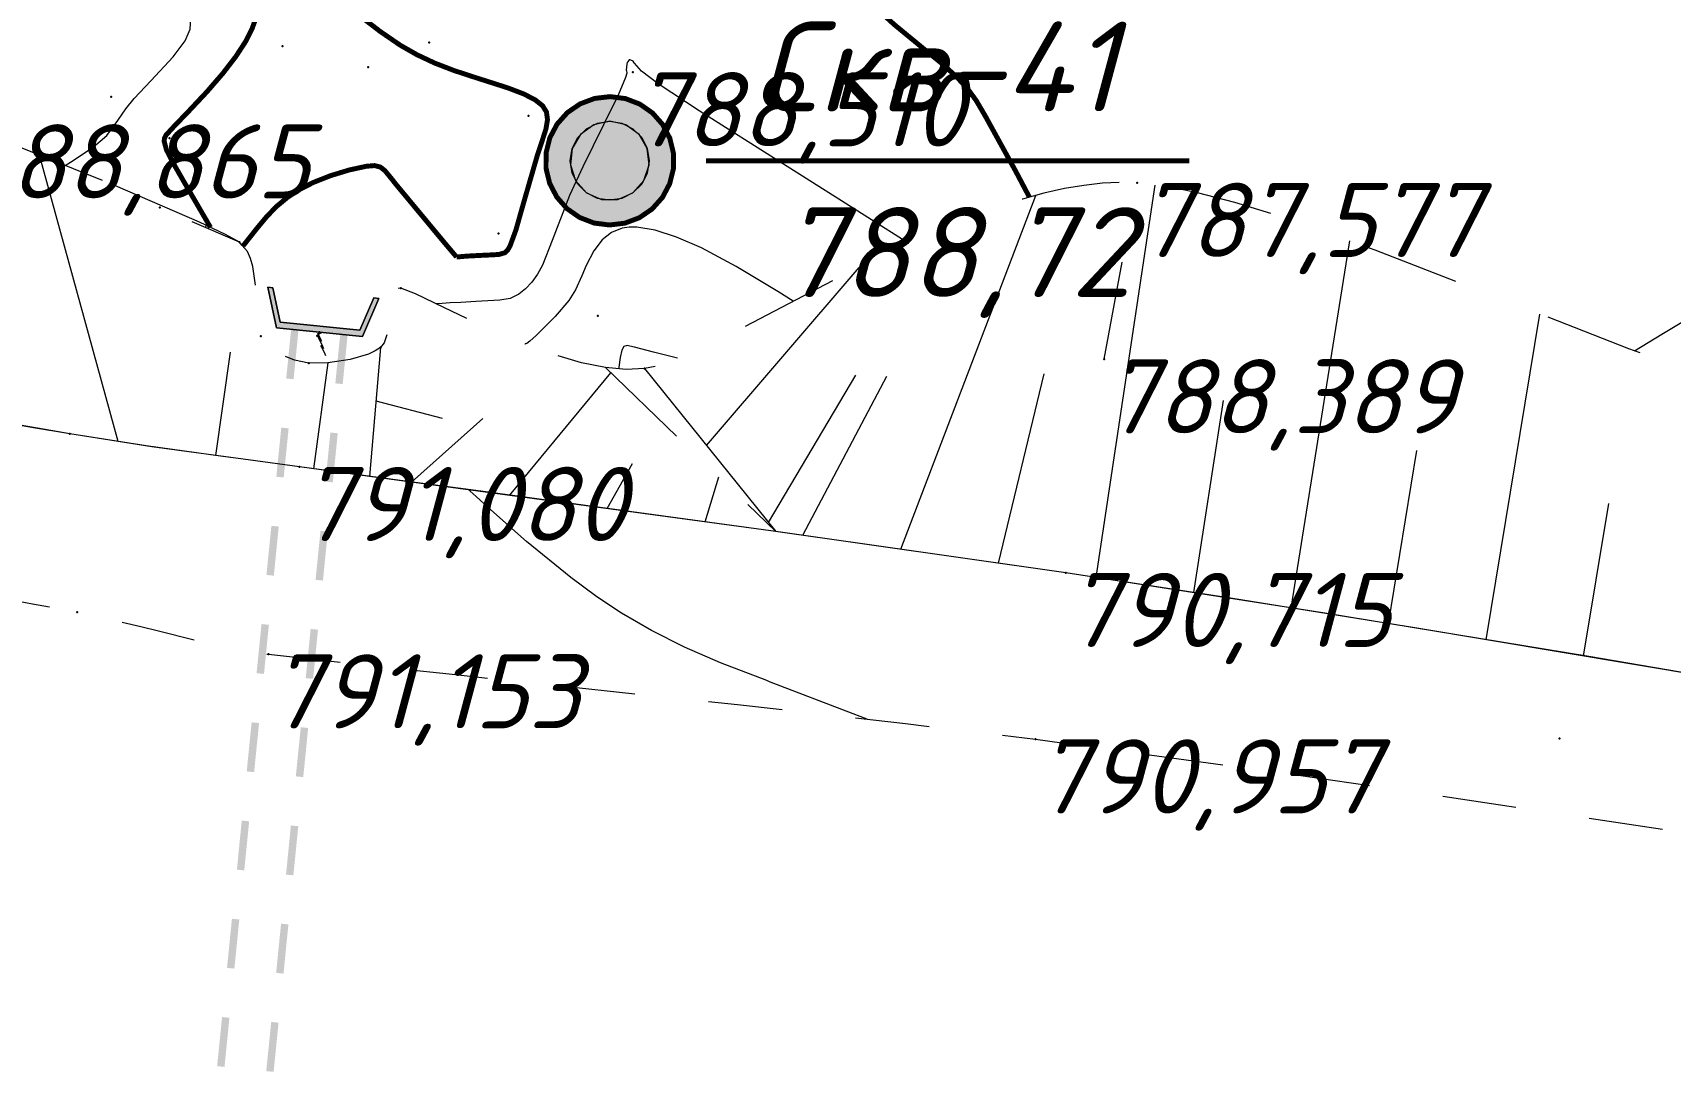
# Model space of a CAD drawing. Header units: metres. Extents: x 629572 to 645168, y 4785785 to 4790166.
# Drawn here: x 633767.71 to 633800.88, y 4788366.68 to 4788387.97 of the extents above; entities that cross this region are included whole.
import ezdxf

# ---------------------------------------------------------------- set-up
doc = ezdxf.new("R2010")
doc.units = ezdxf.units.M
for name, pattern in [('Сплошная', [0]), ('Штриховая 1.5-1.5', [3, 1.5, -1.5]), ('Штриховая 2', [4, 2, -2])]:
    doc.linetypes.add(name, pattern=pattern)
doc.layers.get('0').update_dxf_attribs({"linetype": 'CONTINUOUS'})
for name, color, linetype in [('Водопропускн. труба (круглая)', 7, 'CONTINUOUS'), ('Выработки', 7, 'CONTINUOUS'), ('Горизонтали', 7, 'CONTINUOUS'), ('Дороги  грунтовые_проселочные (бровка-сплошная)', 7, 'CONTINUOUS'), ('Нурсултан', 7, 'CONTINUOUS'), ('Проезжие части улиц и тротуаров (без бортового камня)', 7, 'CONTINUOUS')]:
    doc.layers.add(name, color=color, linetype=linetype)
doc.styles.add('ISOCPEUR', font='isocpeui.ttf')
doc.styles.get("Standard").update_dxf_attribs({"font": 'isocpeui.ttf'})

# ---------------------------------------------------------------- blocks, each defined once
blk = doc.blocks.new('717 - 323 Оголовок трубы_2')
blk.add_hatch(color=7).paths.add_polyline_path([(0, -0.876), (0, 0.875), (-0.8, 1.13), (-0.8, 1.025), (-0.12, 0.809), (-0.12, -0.809), (-0.8, -1.025), (-0.8, -1.13)])
at = {"color": 7, "linetype": 'Continuous', "lineweight": 0, "flags": 128}
for points in [[(-0.8, 1.13), (-0.8, 1.025), (-0.12, 0.809), (-0.12, -0.809), (-0.8, -1.025), (-0.8, -1.13), (0, -0.876), (0, 0.875), (-0.8, 1.13)], [(-0.8, 1.13), (0, 0.875), (0, -0.876), (-0.8, -1.13), (-0.8, -1.025), (-0.12, -0.809), (-0.12, 0.809), (-0.8, 1.025), (-0.8, 1.13)]]:
    blk.add_lwpolyline(points, close=True, dxfattribs=at)
blk = doc.blocks.new('скв_развед')
h = blk.add_hatch(color=252)
h.paths.add_polyline_path([(0.83162, -0.99918), (1.12322, -0.6545), (1.27932, -0.23086), (1.28114, 0.22062), (1.12842, 0.6455), (0.8396, 0.99252), (0.4495, 1.21982), (0.0052, 1.3), (-0.43974, 1.22338), (-0.83164, 0.9992), (-1.12324, 0.65452), (-1.27934, 0.23088), (-1.28118, -0.2206), (-1.12844, -0.64548), (-0.83962, -0.9925), (-0.44952, -1.2198), (-0.00522, -1.29996), (0.43972, -1.22336)])
h.paths.add_polyline_path([(0.7956, -0.08362), (0.69282, -0.4), (0.47022, -0.6472), (0.16632, -0.7825), (-0.16634, -0.7825), (-0.47024, -0.6472), (-0.69284, -0.4), (-0.79562, -0.08362), (-0.76086, 0.24722), (-0.59452, 0.53532), (-0.3254, 0.73084), (-0.00002, 0.8), (0, 0.8), (0.32536, 0.73084), (0.5945, 0.53532), (0.76084, 0.24722)], flags=16)
blk.add_hatch(color=252).paths.add_polyline_path([(-0.00002, 0.8), (-0.3254, 0.73084), (-0.59452, 0.53532), (-0.76086, 0.24722), (-0.79562, -0.08362), (-0.69284, -0.4), (-0.47024, -0.6472), (-0.16634, -0.7825), (0.16632, -0.7825), (0.47022, -0.6472), (0.69282, -0.4), (0.7956, -0.08362), (0.76084, 0.24722), (0.5945, 0.53532), (0.32536, 0.73084), (0, 0.8)])
at = {"color": 252, "linetype": 'Continuous', "lineweight": 0, "const_width": 0.1, "flags": 128}
blk.add_lwpolyline([(0.005208, 1.29999), (-0.306052, 1.263461), (-0.599524, 1.153504), (-0.858155, 0.976509), (-1.066912, 0.742764), (-1.213665, 0.465852), (-1.289883, 0.161866), (-1.291139, -0.151527), (-1.217358, -0.456113), (-1.072829, -0.734192), (-0.865951, -0.969603), (-0.608746, -1.148663), (-0.316164, -1.260968), (-0.005208, -1.29999), (0.306052, -1.263461), (0.599524, -1.153504), (0.858155, -0.976509), (1.066912, -0.742764), (1.213665, -0.465852), (1.289883, -0.161866), (1.291139, 0.151527), (1.217358, 0.456113), (1.072829, 0.734192), (0.865951, 0.969603), (0.608746, 1.148663), (0.316164, 1.260968), (0.005208, 1.29999)], close=True, dxfattribs=at)
at = {"color": 252, "linetype": 'Continuous', "lineweight": 0, "flags": 128}
for points in [[(0.005208, 1.29999), (-0.439729, 1.223372), (-0.831628, 0.999197), (-1.12322, 0.654505), (-1.279336, 0.230869), (-1.281144, -0.220612), (-1.128428, -0.645485), (-0.839606, -0.992502), (-0.449516, -1.219809), (-0.005208, -1.29999), (0.439729, -1.223372), (0.831628, -0.999197), (1.12322, -0.654505), (1.279336, -0.230869), (1.281144, 0.220612), (1.128428, 0.645485), (0.839606, 0.992502), (0.449516, 1.219809), (0.005208, 1.29999)], [(0, 0.8), (0.247214, 0.760845), (0.470228, 0.647214), (0.647214, 0.470228), (0.760845, 0.247214), (0.8, 0), (0.760845, -0.247214), (0.647214, -0.470228), (0.470228, -0.647214), (0.247214, -0.760845), (0, -0.8), (-0.247214, -0.760845), (-0.470228, -0.647214), (-0.647214, -0.470228), (-0.760845, -0.247214), (-0.8, 0), (-0.760845, 0.247214), (-0.647214, 0.470228), (-0.470228, 0.647214), (-0.247214, 0.760845), (0, 0.8)], [(0, 0.8), (-0.325389, 0.730836), (-0.594516, 0.535304), (-0.760845, 0.247214), (-0.795618, -0.083623), (-0.69282, -0.4), (-0.470228, -0.647214), (-0.166329, -0.782518), (0.166329, -0.782518), (0.470228, -0.647214), (0.69282, -0.4), (0.795618, -0.083623), (0.760845, 0.247214), (0.594516, 0.535304), (0.325389, 0.730836), (0, 0.8)]]:
    blk.add_lwpolyline(points, close=True, dxfattribs=at)
blk = doc.blocks.new('Выработка_BR009')
at = {"color": 7, "linetype": 'Continuous'}
blk.add_blockref('скв_развед', (0, 0), dxfattribs=at)
at = {"color": 7, "flags": 1}
for tag in ['Дата начала бурения', 'Дата окончания бурения', 'X', 'Z', 'Имя выработки', 'Y']:
    blk.add_attdef(tag, (640015.67, 4789087.35), '', height=2.5, dxfattribs=at)

msp = doc.modelspace()

# ---------------------------------------------------------------- hatches: boundary and pattern name
at = {"layer": 'Водопропускн. труба (круглая)'}
for points in [[(633772.995, 4788380.956), (633773.095, 4788381.951), (633772.946, 4788381.966), (633772.846, 4788380.971)], [(633773.99, 4788380.857), (633774.09, 4788381.852), (633773.941, 4788381.867), (633773.841, 4788380.872)], [(633772.795, 4788378.966), (633772.895, 4788379.961), (633772.746, 4788379.976), (633772.646, 4788378.981)], [(633773.79, 4788378.867), (633773.89, 4788379.862), (633773.741, 4788379.877), (633773.641, 4788378.882)], [(633772.595, 4788376.977), (633772.695, 4788377.972), (633772.546, 4788377.986), (633772.446, 4788376.991)], [(633773.59, 4788376.877), (633773.69, 4788377.872), (633773.541, 4788377.887), (633773.441, 4788376.892)], [(633772.396, 4788374.987), (633772.495, 4788375.982), (633772.346, 4788375.997), (633772.246, 4788375.002)], [(633773.391, 4788374.887), (633773.49, 4788375.882), (633773.341, 4788375.897), (633773.241, 4788374.902)], [(633772.196, 4788372.997), (633772.296, 4788373.992), (633772.146, 4788374.007), (633772.046, 4788373.012)], [(633773.191, 4788372.897), (633773.291, 4788373.892), (633773.141, 4788373.907), (633773.041, 4788372.912)], [(633771.996, 4788371.007), (633772.096, 4788372.002), (633771.946, 4788372.017), (633771.847, 4788371.022)], [(633772.991, 4788370.907), (633773.091, 4788371.902), (633772.941, 4788371.917), (633772.842, 4788370.922)], [(633771.796, 4788369.017), (633771.896, 4788370.012), (633771.747, 4788370.027), (633771.647, 4788369.032)], [(633772.791, 4788368.917), (633772.891, 4788369.912), (633772.742, 4788369.927), (633772.642, 4788368.932)], [(633771.596, 4788367.027), (633771.696, 4788368.022), (633771.547, 4788368.037), (633771.447, 4788367.042)], [(633772.591, 4788366.927), (633772.691, 4788367.922), (633772.542, 4788367.937), (633772.442, 4788366.942)]]:
    msp.add_hatch(color=7, dxfattribs=at).paths.add_polyline_path(points)

# ---------------------------------------------------------------- linework, layer by layer
at = {"layer": 'Выработки', "color": 251, "linetype": 'Continuous', "lineweight": 0, "const_width": 0.1, "flags": 128}
msp.add_lwpolyline([(633781.35, 4788385.38), (633791.141, 4788385.38)], dxfattribs=at)
at = {"layer": 'Горизонтали', "color": 34, "linetype": 'Сплошная', "lineweight": 0, "true_color": 0xa55200, "flags": 128}
for points, elevation in [([(633800.159, 4788381.534), (633800.713, 4788381.867), (633803.156, 4788383.333), (633803.78, 4788383.707), (633804.786, 4788384.311), (633805.851, 4788384.965), (633806.702, 4788385.506), (633806.712, 4788385.513), (633806.956, 4788385.661), (633807.134, 4788385.733), (633807.302, 4788385.751), (633807.464, 4788385.713), (633807.64, 4788385.612), (633807.845, 4788385.437), (633808.089, 4788385.182), (633808.461, 4788384.756), (633808.491, 4788384.721), (633810.196, 4788382.752), (633810.653, 4788382.246), (633810.989, 4788381.936), (633811.14, 4788381.829), (633811.279, 4788381.754), (633811.406, 4788381.712), (633811.523, 4788381.703), (633811.632, 4788381.727), (633811.732, 4788381.785), (633811.821, 4788381.878), (633811.9, 4788382.005), (633811.969, 4788382.167), (633812.029, 4788382.365), (633812.118, 4788382.865), (633812.163, 4788383.359), (633812.191, 4788383.994), (633812.211, 4788386.003), (633812.237, 4788388.666), (633812.273, 4788389.727), (633812.326, 4788390.702), (633812.401, 4788391.637), (633812.497, 4788392.511), (633812.613, 4788393.328), (633812.752, 4788394.091), (633812.896, 4788394.741), (633813.066, 4788395.398), (633813.264, 4788396.066), (633813.492, 4788396.754), (633814.032, 4788398.182), (633814.823, 4788400.041), (633815.44, 4788401.479), (633815.849, 4788402.52), (633816.17, 4788403.461), (633816.406, 4788404.328), (633816.585, 4788405.239), (633816.702, 4788406.196), (633816.757, 4788407.198), (633816.751, 4788408.248), (633816.685, 4788409.334), (633816.559, 4788410.481), (633816.372, 4788411.697), (633816.106, 4788413.108), (633815.614, 4788415.395), (633815.379, 4788416.366), (633815.138, 4788417.277), (633814.867, 4788418.201), (633814.839, 4788418.28)], 787.5), ([(633768.371, 4788385.284), (633768.532, 4788385.386), (633768.941, 4788385.661), (633769.211, 4788385.894), (633769.437, 4788386.198), (633769.599, 4788386.436), (633769.763, 4788386.641), (633770.106, 4788387.003), (633770.554, 4788387.483), (633770.798, 4788387.813), (633770.898, 4788388.046), (633770.917, 4788388.272), (633770.86, 4788388.508), (633770.714, 4788388.8), (633770.442, 4788389.234), (633770.046, 4788389.804), (633769.979, 4788389.898), (633769.937, 4788389.956), (633769.899, 4788390.01), (633769.897, 4788390.013), (633769.891, 4788390.021)], 788.5), ([(633785.459, 4788383.705), (633784.626, 4788384.23), (633781.214, 4788386.391), (633780.384, 4788386.936), (633780.043, 4788387.194), (633779.902, 4788387.358), (633779.898, 4788387.364), (633779.872, 4788387.396), (633779.859, 4788387.402), (633779.843, 4788387.409), (633779.827, 4788387.416), (633779.809, 4788387.423), (633779.792, 4788387.425), (633779.779, 4788387.406), (633779.778, 4788387.404), (633779.765, 4788387.382), (633779.755, 4788387.369), (633779.755, 4788387.369), (633779.743, 4788387.336), (633779.735, 4788387.217), (633779.738, 4788387.21), (633779.746, 4788387.158), (633779.722, 4788387.066), (633779.569, 4788386.71), (633779.271, 4788386.107), (633778.853, 4788385.26), (633778.582, 4788384.674), (633778.231, 4788383.769), (633778.036, 4788383.264), (633777.936, 4788383.083), (633777.822, 4788382.922), (633777.694, 4788382.785), (633777.557, 4788382.677), (633777.384, 4788382.592), (633777.172, 4788382.559), (633776.69, 4788382.527), (633776.382, 4788382.511), (633776.167, 4788382.5), (633775.926, 4788382.484), (633775.891, 4788382.482)], 788.5), ([(633783.118, 4788382.535), (633782.805, 4788382.731), (633781.963, 4788383.241), (633781.257, 4788383.616), (633780.753, 4788383.836), (633780.317, 4788383.976), (633779.95, 4788384.036), (633779.792, 4788384.035), (633779.652, 4788384.015), (633779.436, 4788383.929), (633779.244, 4788383.776), (633779.076, 4788383.557), (633778.921, 4788383.259), (633778.834, 4788383.052), (633778.709, 4788382.769), (633778.573, 4788382.551), (633778.297, 4788382.224), (633777.911, 4788381.84), (633777.783, 4788381.727), (633777.721, 4788381.682), (633777.698, 4788381.673), (633777.689, 4788381.671), (633777.688, 4788381.67), (633777.684, 4788381.67), (633777.684, 4788381.669), (633777.683, 4788381.669)], 789), ([(633773.609, 4788381.574), (633773.587, 4788381.62), (633773.501, 4788381.803), (633773.479, 4788381.849)], 789), ([(633773.569, 4788381.722), (633773.557, 4788381.747), (633773.509, 4788381.85), (633773.496, 4788381.876)], 788.5), ([(633773.649, 4788381.427), (633773.632, 4788381.463), (633773.565, 4788381.604), (633773.548, 4788381.639)], 789.5), ([(633780.775, 4788381.381), (633780.69, 4788381.401), (633780.285, 4788381.501), (633779.903, 4788381.603), (633779.892, 4788381.607), (633779.756, 4788381.637), (633779.686, 4788381.618), (633779.644, 4788381.545), (633779.614, 4788381.397), (633779.614, 4788381.397), (633779.585, 4788381.203), (633779.582, 4788381.184), (633779.581, 4788381.177), (633779.58, 4788381.169), (633779.58, 4788381.168), (633779.58, 4788381.167)], 789.5), ([(633784.616, 4788374.069), (633784.33, 4788374.18), (633782.636, 4788374.829), (633782.579, 4788374.851), (633781.647, 4788375.213), (633780.916, 4788375.531), (633780.247, 4788375.865), (633779.639, 4788376.218), (633779.139, 4788376.55), (633778.61, 4788376.94), (633777.713, 4788377.672), (633777.052, 4788378.257), (633776.857, 4788378.432), (633776.694, 4788378.58), (633776.572, 4788378.69), (633776.562, 4788378.699), (633776.543, 4788378.716)], 791)]:
    msp.add_lwpolyline(points, dxfattribs=dict(at, elevation=elevation))
at = {"layer": 'Горизонтали', "color": 34, "linetype": 'Сплошная', "lineweight": 0, "const_width": 0.1, "elevation": 788, "flags": 128}
for points in [[(633787.901, 4788384.643), (633787.872, 4788384.699), (633787.63, 4788385.157), (633787.013, 4788386.277), (633786.823, 4788386.602), (633786.647, 4788386.843), (633786.419, 4788387.088), (633786.121, 4788387.356), (633785.786, 4788387.628), (633785.156, 4788388.146), (633784.668, 4788388.595), (633784.236, 4788389.054), (633783.86, 4788389.526), (633783.618, 4788389.88), (633783.381, 4788390.269), (633783.152, 4788390.69), (633782.934, 4788391.135), (633782.731, 4788391.601), (633782.55, 4788392.069), (633782.4, 4788392.52), (633782.286, 4788392.932), (633782.198, 4788393.401), (633782.176, 4788393.802), (633782.217, 4788394.141), (633782.33, 4788394.478), (633782.332, 4788394.482), (633782.546, 4788395.035), (633782.569, 4788395.145), (633782.567, 4788395.149), (633782.567, 4788395.149), (633782.566, 4788395.15), (633782.566, 4788395.15)], [(633771.312, 4788384.031), (633771.231, 4788384.171), (633770.823, 4788384.872), (633770.788, 4788384.932), (633770.545, 4788385.354), (633770.421, 4788385.599), (633770.373, 4788385.777), (633770.38, 4788385.84), (633770.41, 4788385.899), (633770.591, 4788386.096), (633770.835, 4788386.347), (633771.24, 4788386.778), (633771.565, 4788387.154), (633771.826, 4788387.493), (633772.021, 4788387.792), (633772.154, 4788388.056), (633772.254, 4788388.327), (633772.32, 4788388.604), (633772.36, 4788388.919), (633772.365, 4788388.963), (633772.394, 4788389.169), (633772.432, 4788389.252), (633772.491, 4788389.294), (633772.505, 4788389.302), (633772.507, 4788389.303), (633772.574, 4788389.319), (633772.71, 4788389.299), (633772.917, 4788389.24), (633773.132, 4788389.15), (633773.36, 4788389.03), (633773.597, 4788388.878), (633774.191, 4788388.429), (633774.747, 4788388.002), (633775.157, 4788387.721), (633775.494, 4788387.529), (633775.853, 4788387.36), (633776.247, 4788387.208), (633776.755, 4788387.042), (633776.845, 4788387.014), (633777.336, 4788386.857), (633777.655, 4788386.735), (633777.889, 4788386.615), (633778.04, 4788386.495), (633778.118, 4788386.368), (633778.139, 4788386.214), (633778.107, 4788386.023), (633778.009, 4788385.717), (633777.94, 4788385.514), (633777.666, 4788384.567), (633777.499, 4788383.978), (633777.38, 4788383.654), (633777.33, 4788383.568), (633777.278, 4788383.519), (633777.156, 4788383.483), (633777.005, 4788383.474), (633776.849, 4788383.467), (633776.802, 4788383.465), (633776.534, 4788383.451), (633776.452, 4788383.445), (633776.383, 4788383.439), (633776.335, 4788383.434), (633776.335, 4788383.434), (633776.322, 4788383.433), (633776.308, 4788383.432), (633776.299, 4788383.431), (633776.299, 4788383.431), (633776.297, 4788383.431)], [(633776.297, 4788383.431), (633776.051, 4788383.722), (633775.054, 4788384.922), (633774.988, 4788385.007), (633774.846, 4788385.18), (633774.75, 4788385.255), (633774.637, 4788385.283), (633774.467, 4788385.269), (633774.122, 4788385.194), (633773.744, 4788385.079), (633773.401, 4788384.944), (633773.111, 4788384.797), (633772.882, 4788384.647), (633772.665, 4788384.468), (633772.463, 4788384.264), (633772.25, 4788384.008), (633772.004, 4788383.697), (633771.989, 4788383.678), (633771.984, 4788383.671), (633771.977, 4788383.662), (633771.976, 4788383.661)], [(633773.529, 4788381.869), (633773.526, 4788381.875), (633773.516, 4788381.897), (633773.514, 4788381.902)]]:
    msp.add_lwpolyline(points, dxfattribs=at)
at = {"layer": 'Дороги  грунтовые_проселочные (бровка-сплошная)', "color": 251, "linetype": 'Сплошная', "lineweight": 0, "true_color": 0x636466, "flags": 128}
msp.add_lwpolyline([(633857.528, 4788365.708), (633850.243, 4788366.756), (633843.441, 4788367.751), (633837.604, 4788368.643), (633832.416, 4788369.502), (633827.236, 4788370.41), (633826.001, 4788370.629), (633822.058, 4788371.326), (633816.404, 4788372.334), (633814.968, 4788372.592), (633810.319, 4788373.427), (633804.58, 4788374.433), (633799.237, 4788375.337), (633793.889, 4788376.214), (633788.64, 4788377.033), (633782.666, 4788377.887), (633776.685, 4788378.699), (633775.356, 4788378.877), (633773.118, 4788379.179), (633771.823, 4788379.355), (633771.563, 4788379.389), (633770.009, 4788379.604), (633768.46, 4788379.849), (633767.729, 4788379.974), (633766.8, 4788380.134), (633765.112, 4788380.455), (633764.321, 4788380.639), (633763.701, 4788380.818), (633763.086, 4788381.036), (633762.478, 4788381.282), (633761.853, 4788381.57), (633761.297, 4788381.865), (633760.778, 4788382.192), (633760.378, 4788382.511), (633760.046, 4788382.875), (633759.721, 4788383.344), (633759.455, 4788383.822), (633759.222, 4788384.337), (633759.053, 4788384.802), (633758.947, 4788385.211), (633758.908, 4788385.577), (633758.924, 4788385.979), (633758.988, 4788386.372), (633759.097, 4788386.775), (633759.238, 4788387.151), (633759.409, 4788387.505), (633759.645, 4788387.897), (633759.959, 4788388.354), (633760.359, 4788388.881), (633760.777, 4788389.376), (633761.254, 4788389.878), (633761.701, 4788390.279), (633762.322, 4788390.753), (633763.146, 4788391.342), (633764.198, 4788392.056), (633765.245, 4788392.728), (633766.407, 4788393.424), (633767.418, 4788393.971), (633767.871, 4788394.184), (633768.382, 4788394.394), (633769.668, 4788394.844), (633770.432, 4788395.088), (633772.144, 4788395.651), (633772.828, 4788395.91), (633773.435, 4788396.169), (633773.982, 4788396.437), (633774.478, 4788396.718), (633775.032, 4788397.077), (633775.776, 4788397.593), (633777.979, 4788399.202), (633779.801, 4788400.561), (633783.147, 4788403.048), (633786.076, 4788405.167), (633787.305, 4788406.024), (633788.402, 4788406.764), (633791.136, 4788408.524), (633795.515, 4788411.268), (633799.255, 4788413.593), (633805.415, 4788417.425), (633810.923, 4788420.887), (633815.26, 4788423.666), (633819.352, 4788426.355), (633824.129, 4788429.555), (633829.077, 4788432.906), (633833.014, 4788435.574), (633837.857, 4788438.829), (633841.941, 4788441.527), (633846.366, 4788444.405), (633851.017, 4788447.404), (633860.143, 4788453.221), (633869.037, 4788458.819), (633873.021, 4788461.291), (633877.762, 4788464.192), (633881.798, 4788466.643), (633886.52, 4788469.512), (633891.232, 4788472.4), (633895.239, 4788474.894), (633904.265, 4788480.594), (633909.098, 4788483.677), (633913.602, 4788486.575), (633918.332, 4788489.652), (633922.667, 4788492.509), (633926.7, 4788495.22), (633931.339, 4788498.405), (633936.687, 4788502.123), (633939.949, 4788504.393), (633944.661, 4788507.649), (633948.597, 4788510.325), (633953.074, 4788513.323), (633958.23, 4788516.748), (633967.924, 4788523.13), (633974.969, 4788527.706), (633977.258, 4788529.144), (633979.944, 4788530.783), (633983.784, 4788533.076), (633984.97, 4788533.781), (633987.625, 4788535.371), (633989.644, 4788536.605), (633994.005, 4788539.318), (633998.348, 4788542.061), (634002.655, 4788544.858), (634004.697, 4788546.241), (634007.546, 4788548.233), (634008.627, 4788548.996), (634012.91, 4788551.997), (634015.581, 4788553.799), (634016.679, 4788554.507), (634017.644, 4788555.101), (634018.555, 4788555.627), (634019.539, 4788556.156), (634020.614, 4788556.7), (634021.833, 4788557.284), (634024.045, 4788558.297), (634026.145, 4788559.257), (634027.371, 4788559.842), (634028.447, 4788560.383), (634029.432, 4788560.909), (634030.344, 4788561.431), (634033.178, 4788563.175), (634037.94, 4788566.184), (634048.685, 4788573.072), (634056.703, 4788578.266), (634058.859, 4788579.703), (634061.436, 4788581.475), (634063.569, 4788582.963), (634066.128, 4788584.746), (634068.578, 4788586.422), (634070.609, 4788587.76), (634072.72, 4788589.089), (634075.229, 4788590.616), (634079.904, 4788593.386), (634080.02, 4788593.454), (634083.818, 4788595.705), (634087.196, 4788597.802), (634087.446, 4788597.959), (634090.57, 4788599.905), (634092.23, 4788600.897), (634093.581, 4788601.654), (634094.19, 4788601.968), (634094.858, 4788602.288), (634096.448, 4788602.982), (634097.806, 4788603.538), (634099.381, 4788604.185), (634100.856, 4788604.844), (634101.463, 4788605.147), (634102.005, 4788605.443), (634102.527, 4788605.757), (634103.066, 4788606.11), (634103.63, 4788606.508), (634104.243, 4788606.966), (634105.577, 4788608.021), (634106.38, 4788608.662), (634107.564, 4788609.564), (634108.583, 4788610.258), (634110.177, 4788611.223), (634113.53, 4788613.193), (634114.069, 4788613.509), (634121.063, 4788617.626), (634124.733, 4788619.849), (634126.073, 4788620.69), (634127.095, 4788621.361)], dxfattribs=at)
at = {"layer": 'Нурсултан', "color": 251, "linetype": 'Штриховая 2', "lineweight": 0, "flags": 128}
for points in [[(633772.226, 4788382.861), (633772.173, 4788383.236), (633772.125, 4788383.403), (633772.064, 4788383.54), (633771.956, 4788383.664), (633771.898, 4788383.731), (633770.284, 4788384.431), (633769.391, 4788384.871), (633767.364, 4788385.692), (633766.622, 4788385.973), (633766.191, 4788386.118), (633765.947, 4788386.155), (633765.65, 4788386.148), (633765.259, 4788386.09), (633764.282, 4788385.885), (633764.056, 4788385.873), (633763.912, 4788385.912), (633763.84, 4788385.981), (633763.785, 4788386.09)], [(633789.414, 4788381.359), (633790.084, 4788384.932), (633789.743, 4788384.941), (633789.384, 4788384.925), (633789.007, 4788384.883), (633788.611, 4788384.816), (633788.196, 4788384.723), (633787.762, 4788384.605), (633786.83, 4788384.29), (633785.917, 4788383.917)], [(633882.253, 4788367.809), (633881.94, 4788367.634), (633881.551, 4788367.469), (633881.09, 4788367.318), (633880.564, 4788367.181), (633879.948, 4788367.055), (633879.283, 4788366.952), (633878.585, 4788366.872), (633877.875, 4788366.82), (633877.176, 4788366.796), (633876.512, 4788366.801), (633875.905, 4788366.835), (633875.373, 4788366.898), (633874.864, 4788366.999), (633874.112, 4788367.18), (633871.84, 4788367.795), (633868.65, 4788368.711), (633863.108, 4788370.341), (633857.563, 4788371.958), (633854.667, 4788372.767), (633852.735, 4788373.258), (633851.574, 4788373.511), (633850.356, 4788373.749), (633849.066, 4788373.974), (633847.681, 4788374.191), (633845.125, 4788374.542), (633838.744, 4788375.336), (633835.575, 4788375.728), (633829.138, 4788376.484), (633823.89, 4788376.377), (633822.702, 4788377.248), (633816.326, 4788378.037), (633813.172, 4788378.452), (633810.576, 4788378.816), (633808.522, 4788379.133), (633807.005, 4788379.403), (633806.007, 4788379.624), (633804.928, 4788379.909), (633803.76, 4788380.261), (633802.486, 4788380.684), (633800.047, 4788381.574), (633794.906, 4788383.568), (633793.844, 4788383.957), (633792.931, 4788384.269), (633792.062, 4788384.536), (633791.306, 4788384.734), (633790.649, 4788384.866), (633790.084, 4788384.932)], [(633783.915, 4788382.952), (633781.953, 4788381.926), (633781.228, 4788381.57), (633780.576, 4788381.298), (633780.321, 4788381.217), (633780.106, 4788381.172), (633779.736, 4788381.152), (633779.311, 4788381.191), (633778.831, 4788381.289), (633778.294, 4788381.445), (633777.786, 4788381.627), (633777.229, 4788381.856), (633776.588, 4788382.146), (633776.037, 4788382.412), (633775.467, 4788382.686), (633775.169, 4788382.797), (633775.113, 4788382.792)], [(633774.755, 4788381.596), (633774.651, 4788381.528), (633774.512, 4788381.464), (633774.142, 4788381.356), (633773.688, 4788381.285), (633773.303, 4788381.278), (633773.011, 4788381.341), (633772.721, 4788381.468), (633772.486, 4788381.636), (633772.329, 4788381.826)], [(633779.311, 4788381.191), (633782.763, 4788377.874)]]:
    msp.add_lwpolyline(points, dxfattribs=at)
at = {"layer": 'Нурсултан', "color": 251, "linetype": 'Continuous', "lineweight": 0, "flags": 128}
for points in [[(633769.443, 4788379.694), (633767.846, 4788385.497)], [(633785.294, 4788377.512), (633788.032, 4788384.678)], [(633789.252, 4788376.939), (633790.447, 4788384.889)], [(633771.224, 4788384.072), (633771.204, 4788384.032)], [(633793.204, 4788376.321), (633794.39, 4788383.757)], [(633781.361, 4788379.615), (633784.453, 4788383.222)], [(633797.152, 4788375.678), (633798.242, 4788382.275)], [(633771.423, 4788379.41), (633771.717, 4788381.505)], [(633773.405, 4788379.14), (633773.696, 4788381.287)], [(633777.369, 4788378.604), (633779.424, 4788381.082)], [(633782.616, 4788378.057), (633784.387, 4788381.036)], [(633783.314, 4788377.795), (633785.015, 4788381.019)], [(633787.273, 4788377.229), (633788.202, 4788381.063)], [(633774.662, 4788380.518), (633776.002, 4788380.166)], [(633791.229, 4788376.633), (633791.834, 4788380.527)], [(633775.387, 4788378.872), (633776.829, 4788380.163)], [(633795.179, 4788376.004), (633795.751, 4788379.512)], [(633779.35, 4788378.336), (633779.863, 4788379.252)], [(633781.332, 4788378.068), (633781.613, 4788378.979)], [(633799.125, 4788375.347), (633799.641, 4788378.441)]]:
    msp.add_lwpolyline(points, dxfattribs=at)
at = {"layer": 'Нурсултан', "color": 251, "linetype": 'Сплошная', "lineweight": 0, "flags": 128}
for points in [[(633880.667, 4788362.232), (633878.533, 4788362.724), (633876.53, 4788363.15), (633874.882, 4788363.452), (633871.467, 4788363.979), (633867.667, 4788364.5), (633863.405, 4788365.029), (633857.528, 4788365.708), (633851.358, 4788366.595), (633845.189, 4788367.492), (633840.998, 4788368.118), (633837.604, 4788368.643), (633834.902, 4788369.082), (633831.896, 4788369.592), (633824.049, 4788370.975), (633822.058, 4788371.326), (633815.724, 4788372.456), (633809.391, 4788373.592), (633804.58, 4788374.433), (633795.712, 4788375.919), (633792.017, 4788376.512), (633788.64, 4788377.033), (633782.763, 4788377.874), (633774.531, 4788378.988), (633773.118, 4788379.179), (633772.227, 4788379.301), (633770.124, 4788379.587), (633768.46, 4788379.849), (633768.118, 4788379.908), (633766.51, 4788380.185), (633765.378, 4788380.4), (633764.425, 4788380.613), (633763.701, 4788380.818), (633762.675, 4788381.199), (633762.182, 4788381.413), (633761.723, 4788381.635), (633761.31, 4788381.857), (633760.946, 4788382.079), (633760.634, 4788382.297), (633760.378, 4788382.511), (633760.158, 4788382.739), (633759.94, 4788383.015), (633759.726, 4788383.335), (633759.523, 4788383.691), (633759.331, 4788384.083), (633759.164, 4788384.484), (633759.032, 4788384.87)], [(633771.898, 4788383.731), (633771.618, 4788383.886), (633771.087, 4788384.137), (633769.391, 4788384.871)], [(633774.884, 4788381.852), (633774.831, 4788381.695), (633774.755, 4788381.596), (633774.531, 4788378.988)], [(633780.106, 4788381.172), (633782.763, 4788377.874)]]:
    msp.add_lwpolyline(points, dxfattribs=at)
at = {"layer": 'Нурсултан', "color": 7}
for p in [(633772.768, 4788387.705, 1.046), (633775.739, 4788387.774, 1.536), (633774.506, 4788387.274, 1.06), (633779.867, 4788387.173, 1.833), (633769.303, 4788386.673, 1.954), (633777.754, 4788386.29, 1.107), (633770.48, 4788385.838, 1.272), (633790.084, 4788384.932, 0.9), (633770.284, 4788384.431, 1.366), (633777.149, 4788383.909, 1.098), (633771.898, 4788383.731, 1.22), (633775.169, 4788382.797, 1.622), (633779.161, 4788382.237, 2.675), (633772.329, 4788381.826, 3.177), (633773.471, 4788381.836, 2.563), (633773.518, 4788381.909, 1.198), (633774.755, 4788381.596, 3.159), (633773.303, 4788381.278, 3.34), (633789.414, 4788381.359, 1.712), (633780.106, 4788381.172, 2.957), (633768.46, 4788379.849, 4.467), (633773.118, 4788379.179, 4.403), (633788.64, 4788377.033, 4.038), (633768.613, 4788376.236, 4.514), (633772.487, 4788375.384, 4.476), (633788.024, 4788373.662, 4.28), (633798.642, 4788373.681, 4.192)]:
    msp.add_point(p, dxfattribs=at)
at = {"layer": 'Проезжие части улиц и тротуаров (без бортового камня)', "linetype": 'Штриховая 1.5-1.5', "lineweight": 0, "flags": 128}
msp.add_lwpolyline([(633728.174, 4788383.039), (633730.294, 4788382.348), (633731.418, 4788382.01), (633732.43, 4788381.735), (633733.544, 4788381.474), (633734.596, 4788381.277), (633736.166, 4788381.063), (633739.241, 4788380.696), (633741.395, 4788380.446), (633746.561, 4788379.841), (633750.433, 4788379.363), (633753.191, 4788378.986), (633755.845, 4788378.565), (633759.195, 4788377.987), (633765.185, 4788376.887), (633767.709, 4788376.408), (633768.613, 4788376.236), (633769.193, 4788376.116), (633769.904, 4788375.946), (633770.257, 4788375.857), (633771.189, 4788375.628), (633771.879, 4788375.482), (633772.487, 4788375.384), (633775.949, 4788375.008), (633776.275, 4788374.973), (633781.99, 4788374.365), (633785.389, 4788373.982), (633788.024, 4788373.662), (633793.289, 4788372.946), (633798.67, 4788372.155), (633804.046, 4788371.335), (633809.828, 4788370.419), (633814.97, 4788369.582), (633815.963, 4788369.42), (633821.641, 4788368.5), (633826.821, 4788367.684), (633828.765, 4788367.381), (633832.003, 4788366.875), (633837.182, 4788366.055), (633843.383, 4788365.049), (633850.551, 4788363.875), (633852.031, 4788363.633), (633857.064, 4788362.808), (633862.548, 4788361.924), (633862.712, 4788361.897), (633868.36, 4788360.986), (633874, 4788360.032), (633876.658, 4788359.547), (633880.162, 4788358.874), (633882.072, 4788358.501), (633886.432, 4788357.655), (633889.328, 4788357.123), (633891.389, 4788356.789), (633893.278, 4788356.546), (633895.341, 4788356.333), (633897.266, 4788356.175), (633899.314, 4788356.04), (633901.101, 4788355.947), (633902.969, 4788355.871)], dxfattribs=at)

# ---------------------------------------------------------------- block references
at = {"layer": 'Водопропускн. труба (круглая)', "color": 7, "linetype": 'Continuous', "rotation": 264.264279}
msp.add_blockref('717 - 323 Оголовок трубы_2', (633773.518, 4788381.909), dxfattribs=at)
at = {"layer": 'Выработки', "color": 7, "linetype": 'Continuous'}
msp.add_blockref('Выработка_BR009', (633779.4, 4788385.38), dxfattribs=at)

# ---------------------------------------------------------------- texts
at = {"layer": 'Выработки', "color": 251, "char_height": 1.819, "attachment_point": 7, "style": 'ISOCPEUR'}
for s, insert in [('Скв-41', (633782.4, 4788386.38)), ('788,72', (633782.818, 4788382.197))]:
    msp.add_mtext(s, dxfattribs=dict(at, insert=insert))
at = {"layer": 'Нурсултан', "color": 251, "char_height": 1.5, "attachment_point": 1, "style": 'ISOCPEUR'}
for s, insert in [('788,510', (633779.867, 4788387.173, 1.833)), ('788,865', (633766.191, 4788386.118, 2.188)), ('787,577', (633790.084, 4788384.932, 0.9)), ('788,389', (633789.414, 4788381.359, 1.712)), ('791,080', (633773.118, 4788379.179, 4.403)), ('790,715', (633788.64, 4788377.033, 4.038)), ('791,153', (633772.487, 4788375.384, 4.476)), ('790,957', (633788.024, 4788373.662, 4.28))]:
    msp.add_mtext(s, dxfattribs=dict(at, insert=insert))

doc.saveas('drawing.dxf')
